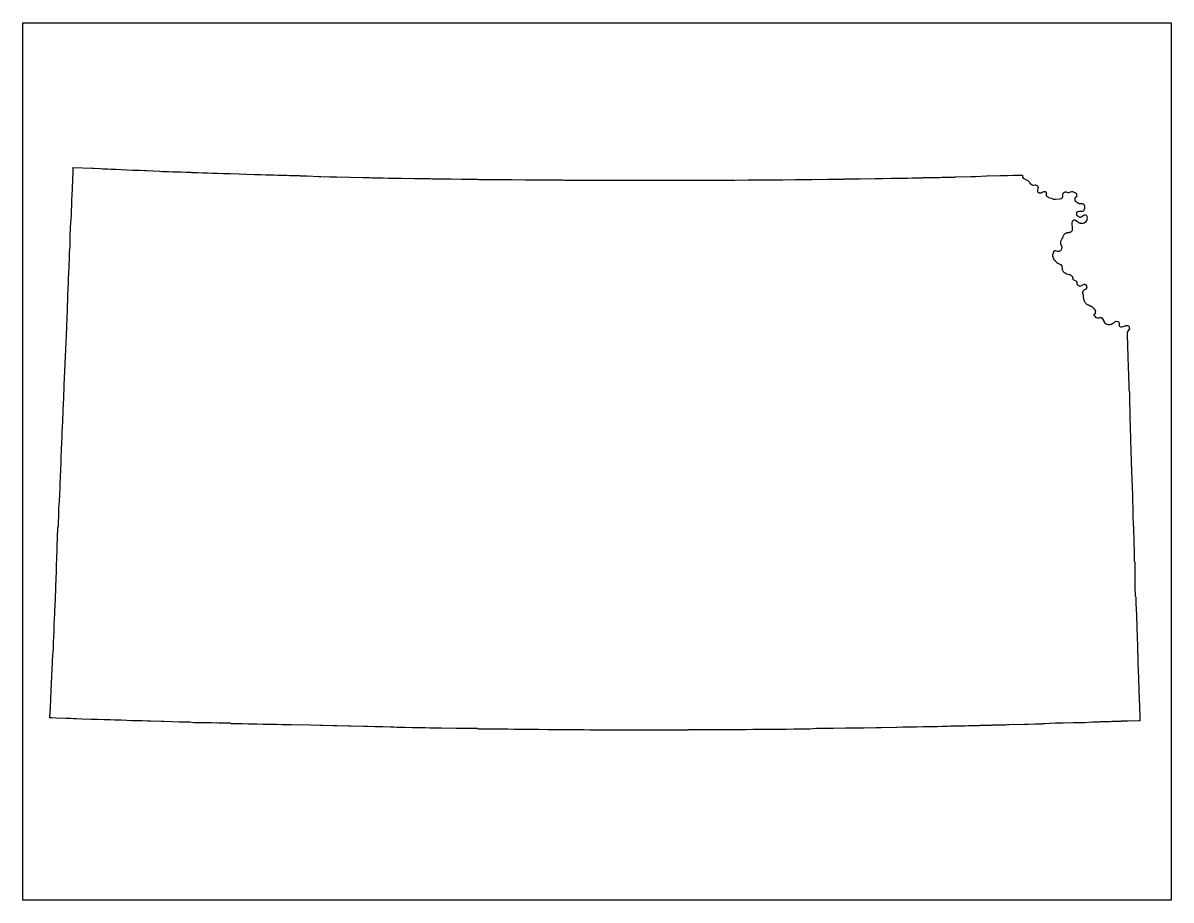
# Model space of a CAD drawing. Extents: x 0.1 to 10.9, y 0.1 to 8.4.
import ezdxf

# ---------------------------------------------------------------- set-up
doc = ezdxf.new("R2010")
doc.units = 0
doc.header["$MEASUREMENT"] = 0
doc.layers.add('STATE', color=7, linetype='CONTINUOUS')

# ---------------------------------------------------------------- blocks, each defined once
blk = doc.blocks.new('BLOCK_2')
at = {"layer": 'STATE'}
blk.add_lwpolyline([(0.093, 0.099), (0.093, 8.373), (10.92, 8.373), (10.92, 0.099), (0.093, 0.099)], dxfattribs=at)
at = {"layer": 'STATE', "color": 2}
for points in [[(0.537, 6.26), (0.537, 6.27), (0.537, 6.303), (0.54, 6.363), (0.54, 6.393), (0.543, 6.406), (0.543, 6.446), (0.55, 6.56), (0.553, 6.693), (0.553, 6.716), (0.557, 6.736), (0.557, 6.746), (0.567, 6.966), (0.567, 7.01), (0.747, 7.003), (0.763, 7.003), (0.82, 7), (0.847, 6.996), (0.86, 6.996), (0.883, 6.996), (0.89, 6.996), (0.893, 6.996), (0.923, 6.993), (0.97, 6.993), (1.13, 6.986), (1.133, 6.986), (1.193, 6.983), (1.243, 6.98), (1.257, 6.98), (1.383, 6.976), (1.41, 6.973), (1.417, 6.973), (1.42, 6.973), (1.45, 6.973), (1.467, 6.973), (1.507, 6.97), (1.533, 6.97), (1.573, 6.97), (1.583, 6.97), (1.633, 6.966), (1.677, 6.966), (1.683, 6.963), (1.707, 6.963), (1.713, 6.963), (1.727, 6.963), (1.74, 6.963), (1.79, 6.96), (1.823, 6.96), (1.833, 6.96), (1.883, 6.956), (1.927, 6.956), (1.983, 6.953), (2.013, 6.953), (2.047, 6.953), (2.133, 6.95), (2.277, 6.943), (2.283, 6.943), (2.29, 6.943), (2.31, 6.943), (2.317, 6.943), (2.32, 6.943), (2.333, 6.943), (2.383, 6.94), (2.413, 6.94), (2.433, 6.94), (2.46, 6.94), (2.493, 6.936), (2.5, 6.936), (2.537, 6.936), (2.557, 6.936), (2.583, 6.936), (2.607, 6.933), (2.61, 6.933), (2.643, 6.933), (2.657, 6.933), (2.667, 6.933), (2.697, 6.933), (2.707, 6.93), (2.733, 6.93), (2.757, 6.93), (2.773, 6.93), (2.883, 6.926), (2.903, 6.926), (2.983, 6.923), (2.987, 6.923), (3.003, 6.923), (3.03, 6.923), (3.033, 6.923), (3.037, 6.923), (3.04, 6.923), (3.053, 6.923), (3.183, 6.92), (3.303, 6.916), (3.307, 6.916), (3.36, 6.916), (3.363, 6.916), (3.383, 6.913), (3.413, 6.913), (3.483, 6.913), (3.49, 6.913), (3.537, 6.91), (3.587, 6.91), (3.593, 6.91), (3.603, 6.91), (3.613, 6.91), (3.627, 6.91), (3.633, 6.91), (3.637, 6.91), (3.647, 6.91), (3.663, 6.91), (3.783, 6.906), (3.787, 6.906), (3.93, 6.906), (3.933, 6.906), (3.95, 6.903), (3.957, 6.903), (3.963, 6.903), (3.98, 6.903), (4.057, 6.903), (4.07, 6.903), (4.08, 6.903), (4.083, 6.903), (4.13, 6.903), (4.23, 6.9), (4.237, 6.9), (4.243, 6.9), (4.28, 6.9), (4.287, 6.9), (4.33, 6.9), (4.357, 6.9), (4.367, 6.9), (4.37, 6.9), (4.38, 6.9), (4.393, 6.896), (4.453, 6.896), (4.467, 6.896), (4.503, 6.896), (4.53, 6.896), (4.59, 6.896), (4.593, 6.896), (4.627, 6.896), (4.653, 6.896), (4.657, 6.896), (4.67, 6.896), (4.68, 6.896), (4.703, 6.896), (4.827, 6.893), (4.837, 6.893), (4.857, 6.893), (4.913, 6.893), (4.917, 6.893), (4.977, 6.893), (4.98, 6.893), (5.003, 6.893), (5.027, 6.893), (5.03, 6.893), (5.053, 6.893), (5.057, 6.893), (5.077, 6.893), (5.08, 6.893), (5.093, 6.893), (5.127, 6.893), (5.13, 6.893), (5.157, 6.893), (5.18, 6.893), (5.2, 6.89), (5.223, 6.89), (5.25, 6.89), (5.257, 6.89), (5.27, 6.89), (5.273, 6.89), (5.277, 6.89), (5.28, 6.89), (5.293, 6.89), (5.36, 6.89), (5.38, 6.89), (5.423, 6.89), (5.58, 6.89), (5.59, 6.89), (5.613, 6.89), (5.663, 6.89), (5.69, 6.89), (5.707, 6.89), (5.717, 6.89), (5.737, 6.89), (5.757, 6.89), (5.813, 6.89), (5.83, 6.89), (5.843, 6.89), (5.853, 6.89), (5.88, 6.89), (5.883, 6.89), (5.89, 6.89), (5.927, 6.89), (5.933, 6.89), (5.983, 6.89), (6.037, 6.89), (6.11, 6.89), (6.133, 6.89), (6.16, 6.89), (6.183, 6.89), (6.187, 6.89), (6.24, 6.89), (6.25, 6.89), (6.253, 6.89), (6.257, 6.89), (6.323, 6.89), (6.333, 6.89), (6.343, 6.89), (6.383, 6.89), (6.447, 6.89), (6.457, 6.89), (6.483, 6.89), (6.53, 6.89), (6.533, 6.89), (6.59, 6.89), (6.593, 6.89), (6.597, 6.89), (6.607, 6.89), (6.613, 6.89), (6.623, 6.89), (6.633, 6.89), (6.657, 6.89), (6.683, 6.89), (6.707, 6.89), (6.717, 6.89), (6.72, 6.89), (6.783, 6.89), (6.807, 6.89), (6.933, 6.893), (6.947, 6.893), (7.003, 6.893), (7.007, 6.893), (7.03, 6.893), (7.053, 6.893), (7.063, 6.893), (7.08, 6.893), (7.083, 6.893), (7.09, 6.893), (7.207, 6.893), (7.233, 6.893), (7.26, 6.893), (7.38, 6.896), (7.383, 6.896), (7.433, 6.896), (7.44, 6.896), (7.447, 6.896), (7.53, 6.896), (7.533, 6.896), (7.68, 6.9), (7.683, 6.9), (7.773, 6.9), (7.79, 6.9), (7.797, 6.9), (7.827, 6.9), (7.83, 6.9), (7.837, 6.9), (7.843, 6.903), (7.86, 6.903), (7.887, 6.903), (7.9, 6.903), (7.977, 6.903), (7.98, 6.903), (7.987, 6.903), (8.13, 6.906), (8.133, 6.906), (8.137, 6.906), (8.147, 6.906), (8.197, 6.906), (8.2, 6.906), (8.283, 6.91), (8.287, 6.91), (8.303, 6.91), (8.307, 6.91), (8.397, 6.91), (8.407, 6.91), (8.433, 6.91), (8.437, 6.91), (8.48, 6.913), (8.493, 6.913), (8.533, 6.913), (8.57, 6.913), (8.58, 6.913), (8.587, 6.916), (8.607, 6.916), (8.657, 6.916), (8.73, 6.916), (8.737, 6.916), (8.757, 6.92), (8.883, 6.92), (8.887, 6.923), (9.033, 6.926), (9.037, 6.926), (9.053, 6.926), (9.063, 6.926), (9.073, 6.926), (9.08, 6.926), (9.177, 6.93), (9.187, 6.93), (9.313, 6.933), (9.323, 6.933), (9.327, 6.933), (9.347, 6.933), (9.35, 6.933), (9.363, 6.933), (9.37, 6.933), (9.377, 6.933), (9.43, 6.936), (9.477, 6.936), (9.493, 6.936), (9.52, 6.936), (9.52, 6.926), (9.52, 6.923), (9.52, 6.92), (9.527, 6.91), (9.543, 6.9), (9.563, 6.89), (9.57, 6.886), (9.583, 6.873), (9.587, 6.863), (9.6, 6.853), (9.61, 6.846), (9.617, 6.843), (9.623, 6.843), (9.64, 6.846), (9.643, 6.846), (9.647, 6.843), (9.66, 6.836), (9.663, 6.83), (9.667, 6.82), (9.663, 6.81), (9.66, 6.796), (9.66, 6.793), (9.66, 6.79), (9.66, 6.786), (9.66, 6.783), (9.663, 6.776), (9.667, 6.776), (9.667, 6.773), (9.67, 6.773), (9.673, 6.773), (9.677, 6.77), (9.683, 6.77), (9.693, 6.77), (9.697, 6.77), (9.697, 6.773), (9.703, 6.773), (9.72, 6.783), (9.723, 6.783), (9.727, 6.783), (9.73, 6.783), (9.733, 6.783), (9.737, 6.78), (9.74, 6.78), (9.743, 6.776), (9.743, 6.77), (9.743, 6.763), (9.743, 6.753), (9.743, 6.746), (9.747, 6.74), (9.753, 6.736), (9.757, 6.733), (9.763, 6.726), (9.793, 6.72), (9.813, 6.71), (9.817, 6.71), (9.823, 6.71), (9.827, 6.71), (9.83, 6.71), (9.867, 6.713), (9.88, 6.716), (9.887, 6.716), (9.89, 6.72), (9.893, 6.723), (9.897, 6.726), (9.9, 6.736), (9.9, 6.74), (9.9, 6.753), (9.9, 6.756), (9.9, 6.76), (9.903, 6.763), (9.903, 6.766), (9.91, 6.773), (9.917, 6.776), (9.92, 6.78), (9.923, 6.78), (9.93, 6.78), (9.943, 6.773), (9.947, 6.773), (9.95, 6.773), (9.953, 6.773), (9.96, 6.773), (9.963, 6.776), (9.983, 6.783), (9.987, 6.783), (9.99, 6.783), (9.997, 6.78), (10.007, 6.776), (10.02, 6.77), (10.027, 6.763), (10.03, 6.756), (10.03, 6.753), (10.03, 6.746), (10.03, 6.74), (10.027, 6.736), (10.027, 6.733), (10.017, 6.723), (10.013, 6.72), (10.013, 6.713), (10.013, 6.706), (10.017, 6.696), (10.02, 6.693), (10.037, 6.68), (10.047, 6.673), (10.05, 6.67), (10.057, 6.67), (10.06, 6.67), (10.063, 6.67), (10.067, 6.67), (10.08, 6.67), (10.083, 6.67), (10.087, 6.666), (10.09, 6.666), (10.097, 6.66), (10.1, 6.656), (10.1, 6.653), (10.103, 6.646), (10.103, 6.633), (10.103, 6.623), (10.097, 6.606), (10.093, 6.6), (10.087, 6.596), (10.083, 6.596), (10.08, 6.593), (10.06, 6.593), (10.057, 6.593), (10.04, 6.59), (10.037, 6.59), (10.033, 6.59), (10.033, 6.586), (10.03, 6.586), (10.03, 6.583), (10.027, 6.58), (10.027, 6.573), (10.027, 6.566), (10.027, 6.563), (10.03, 6.563), (10.033, 6.556), (10.037, 6.556), (10.037, 6.553), (10.04, 6.55), (10.043, 6.55), (10.05, 6.543), (10.053, 6.543), (10.06, 6.54), (10.063, 6.54), (10.067, 6.54), (10.073, 6.543), (10.077, 6.543), (10.08, 6.546), (10.083, 6.55), (10.097, 6.56), (10.1, 6.56), (10.107, 6.563), (10.113, 6.566), (10.113, 6.563), (10.117, 6.563), (10.12, 6.56), (10.123, 6.556), (10.127, 6.55), (10.13, 6.533), (10.127, 6.526), (10.127, 6.513), (10.117, 6.5), (10.11, 6.49), (10.1, 6.486), (10.097, 6.483), (10.087, 6.48), (10.08, 6.48), (10.077, 6.48), (10.073, 6.48), (10.07, 6.48), (10.067, 6.48), (10.063, 6.483), (10.053, 6.486), (10.04, 6.496), (10.037, 6.496), (10.027, 6.506), (10.023, 6.506), (10.017, 6.513), (10.01, 6.513), (10.007, 6.513), (10.003, 6.513), (9.997, 6.51), (9.99, 6.503), (9.99, 6.5), (9.987, 6.496), (9.983, 6.493), (9.983, 6.49), (9.983, 6.486), (9.983, 6.483), (9.983, 6.476), (9.983, 6.473), (9.987, 6.446), (9.987, 6.443), (9.987, 6.423), (9.987, 6.416), (9.983, 6.41), (9.977, 6.403), (9.97, 6.396), (9.967, 6.396), (9.963, 6.396), (9.96, 6.393), (9.957, 6.393), (9.953, 6.393), (9.947, 6.393), (9.943, 6.393), (9.94, 6.393), (9.937, 6.39), (9.933, 6.39), (9.93, 6.39), (9.927, 6.386), (9.923, 6.386), (9.917, 6.383), (9.913, 6.376), (9.91, 6.373), (9.897, 6.35), (9.897, 6.343), (9.89, 6.336), (9.883, 6.323), (9.877, 6.31), (9.877, 6.3), (9.877, 6.296), (9.877, 6.293), (9.877, 6.29), (9.88, 6.283), (9.88, 6.28), (9.887, 6.27), (9.89, 6.26), (9.89, 6.256), (9.887, 6.25), (9.887, 6.24), (9.88, 6.226), (9.877, 6.223), (9.873, 6.223), (9.867, 6.22), (9.863, 6.216), (9.86, 6.216), (9.857, 6.216), (9.85, 6.216), (9.833, 6.223), (9.83, 6.223), (9.823, 6.223), (9.82, 6.22), (9.817, 6.22), (9.813, 6.216), (9.81, 6.213), (9.81, 6.21), (9.807, 6.203), (9.803, 6.186), (9.803, 6.183), (9.803, 6.176), (9.807, 6.156), (9.813, 6.15), (9.813, 6.146), (9.817, 6.14), (9.827, 6.133), (9.827, 6.13), (9.83, 6.126), (9.843, 6.113), (9.853, 6.106), (9.877, 6.096), (9.88, 6.093), (9.887, 6.086), (9.89, 6.083), (9.89, 6.076), (9.893, 6.053), (9.893, 6.043), (9.897, 6.04), (9.903, 6.03), (9.907, 6.026), (9.91, 6.023), (9.913, 6.02), (9.92, 6.016), (9.937, 6.006), (9.96, 6), (9.967, 6), (9.973, 5.996), (9.983, 5.986), (9.99, 5.98), (9.99, 5.963), (9.993, 5.963), (9.997, 5.953), (10.003, 5.95), (10.007, 5.946), (10.023, 5.94), (10.027, 5.936), (10.03, 5.933), (10.033, 5.926), (10.033, 5.916), (10.033, 5.91), (10.037, 5.906), (10.04, 5.9), (10.043, 5.896), (10.047, 5.896), (10.053, 5.893), (10.067, 5.893), (10.07, 5.893), (10.077, 5.896), (10.083, 5.9), (10.093, 5.906), (10.1, 5.91), (10.103, 5.91), (10.107, 5.91), (10.11, 5.906), (10.113, 5.906), (10.117, 5.903), (10.123, 5.893), (10.123, 5.89), (10.123, 5.886), (10.127, 5.88), (10.123, 5.87), (10.117, 5.863), (10.11, 5.86), (10.103, 5.856), (10.1, 5.856), (10.097, 5.853), (10.09, 5.846), (10.09, 5.843), (10.087, 5.84), (10.087, 5.836), (10.083, 5.83), (10.087, 5.82), (10.09, 5.8), (10.09, 5.786), (10.093, 5.776), (10.093, 5.773), (10.093, 5.77), (10.093, 5.766), (10.097, 5.763), (10.097, 5.76), (10.1, 5.756), (10.1, 5.75), (10.103, 5.746), (10.107, 5.74), (10.11, 5.736), (10.117, 5.73), (10.12, 5.723), (10.127, 5.72), (10.13, 5.716), (10.133, 5.716), (10.137, 5.713), (10.143, 5.713), (10.147, 5.71), (10.16, 5.703), (10.17, 5.7), (10.177, 5.696), (10.18, 5.693), (10.183, 5.69), (10.187, 5.686), (10.19, 5.683), (10.19, 5.68), (10.193, 5.676), (10.197, 5.676), (10.2, 5.666), (10.203, 5.663), (10.203, 5.656), (10.207, 5.65), (10.203, 5.643), (10.203, 5.64), (10.203, 5.636), (10.197, 5.626), (10.193, 5.62), (10.193, 5.613), (10.197, 5.61), (10.2, 5.606), (10.21, 5.596), (10.213, 5.593), (10.227, 5.59), (10.24, 5.59), (10.243, 5.59), (10.25, 5.593), (10.257, 5.593), (10.26, 5.593), (10.263, 5.593), (10.267, 5.59), (10.27, 5.59), (10.27, 5.586), (10.273, 5.583), (10.283, 5.566), (10.283, 5.563), (10.293, 5.546), (10.307, 5.536), (10.323, 5.53), (10.33, 5.53), (10.347, 5.53), (10.36, 5.533), (10.37, 5.54), (10.383, 5.546), (10.393, 5.556), (10.403, 5.56), (10.42, 5.556), (10.427, 5.55), (10.43, 5.53), (10.43, 5.513), (10.447, 5.506), (10.46, 5.506), (10.48, 5.513), (10.493, 5.52), (10.5, 5.52), (10.51, 5.52), (10.52, 5.516), (10.523, 5.513), (10.527, 5.486), (10.523, 5.48), (10.513, 5.466), (10.507, 5.456), (10.507, 5.45), (10.507, 5.44), (10.507, 5.4), (10.507, 5.386), (10.51, 5.37), (10.51, 5.356), (10.51, 5.353), (10.51, 5.35), (10.51, 5.343), (10.51, 5.34), (10.51, 5.336), (10.51, 5.33), (10.51, 5.323), (10.51, 5.32), (10.51, 5.316), (10.51, 5.313), (10.51, 5.306), (10.51, 5.303), (10.51, 5.296), (10.51, 5.293), (10.51, 5.28), (10.513, 5.273), (10.513, 5.269), (10.513, 5.266), (10.513, 5.256), (10.513, 5.246), (10.513, 5.243), (10.513, 5.233), (10.513, 5.229), (10.513, 5.223), (10.513, 5.219), (10.513, 5.216), (10.513, 5.213), (10.513, 5.199), (10.513, 5.193), (10.513, 5.186), (10.513, 5.183), (10.517, 5.169), (10.517, 5.166), (10.517, 5.156), (10.517, 5.143), (10.517, 5.139), (10.517, 5.136), (10.517, 5.123), (10.517, 5.106), (10.517, 5.093), (10.52, 5.089), (10.52, 5.083), (10.52, 5.079), (10.52, 5.063), (10.52, 5.059), (10.52, 5.056), (10.52, 5.043), (10.52, 5.019), (10.52, 5.016), (10.52, 5.003), (10.523, 4.993), (10.523, 4.986), (10.523, 4.979), (10.523, 4.953), (10.523, 4.946), (10.523, 4.943), (10.523, 4.919), (10.527, 4.879), (10.527, 4.866), (10.527, 4.829), (10.527, 4.799), (10.527, 4.796), (10.527, 4.793), (10.527, 4.789), (10.527, 4.783), (10.53, 4.723), (10.53, 4.689), (10.53, 4.679), (10.53, 4.616), (10.533, 4.596), (10.533, 4.589), (10.533, 4.569), (10.533, 4.563), (10.533, 4.519), (10.533, 4.513), (10.537, 4.493), (10.537, 4.466), (10.537, 4.463), (10.537, 4.413), (10.54, 4.366), (10.54, 4.353), (10.54, 4.343), (10.54, 4.336), (10.543, 4.236), (10.543, 4.219), (10.543, 4.216), (10.543, 4.209), (10.543, 4.196), (10.547, 4.189), (10.547, 4.156), (10.547, 4.146), (10.547, 4.113), (10.55, 4.099), (10.55, 4.079), (10.55, 4.069), (10.55, 4.063), (10.55, 4.059), (10.55, 4.039), (10.553, 4.023), (10.553, 4.019), (10.553, 3.989), (10.553, 3.986), (10.557, 3.929), (10.557, 3.909), (10.557, 3.896), (10.557, 3.893), (10.557, 3.869), (10.557, 3.866), (10.557, 3.846), (10.56, 3.809), (10.56, 3.796), (10.56, 3.776), (10.56, 3.753), (10.56, 3.733), (10.56, 3.723), (10.563, 3.636), (10.563, 3.633), (10.567, 3.623), (10.567, 3.583), (10.57, 3.506), (10.57, 3.496), (10.57, 3.483), (10.57, 3.469), (10.57, 3.436), (10.57, 3.433), (10.573, 3.423), (10.573, 3.416), (10.573, 3.409), (10.573, 3.406), (10.573, 3.373), (10.573, 3.356), (10.573, 3.349), (10.573, 3.323), (10.573, 3.309), (10.573, 3.299), (10.577, 3.283), (10.577, 3.273), (10.577, 3.263), (10.577, 3.253), (10.577, 3.246), (10.577, 3.239), (10.577, 3.206), (10.58, 3.133), (10.58, 3.126), (10.58, 3.112), (10.58, 3.106), (10.58, 3.052), (10.58, 3.039), (10.583, 2.982), (10.583, 2.979), (10.583, 2.969), (10.587, 2.956), (10.587, 2.919), (10.587, 2.902), (10.587, 2.892), (10.59, 2.846), (10.593, 2.779), (10.593, 2.772), (10.593, 2.766), (10.593, 2.759), (10.593, 2.756), (10.593, 2.749), (10.593, 2.746), (10.597, 2.716), (10.597, 2.702), (10.597, 2.692), (10.597, 2.666), (10.597, 2.629), (10.6, 2.616), (10.6, 2.602), (10.6, 2.596), (10.6, 2.586), (10.6, 2.579), (10.6, 2.552), (10.603, 2.526), (10.603, 2.502), (10.603, 2.476), (10.603, 2.452), (10.603, 2.426), (10.607, 2.422), (10.607, 2.376), (10.607, 2.372), (10.607, 2.352), (10.61, 2.246), (10.613, 2.209), (10.613, 2.202), (10.613, 2.189), (10.613, 2.186), (10.613, 2.152), (10.613, 2.149), (10.617, 2.129), (10.617, 2.119), (10.617, 2.106), (10.617, 2.096), (10.617, 2.069), (10.617, 2.056), (10.62, 2.022), (10.62, 2.016), (10.62, 1.999), (10.62, 1.989), (10.62, 1.972), (10.62, 1.969), (10.623, 1.959), (10.623, 1.956), (10.623, 1.946), (10.623, 1.942), (10.623, 1.929), (10.623, 1.922), (10.623, 1.916), (10.623, 1.912), (10.623, 1.902), (10.623, 1.896), (10.623, 1.892), (10.623, 1.889), (10.627, 1.862), (10.627, 1.849), (10.627, 1.816), (10.627, 1.809), (10.627, 1.802), (10.627, 1.789), (10.617, 1.789), (10.517, 1.786), (10.513, 1.786), (10.5, 1.786), (10.497, 1.786), (10.483, 1.786), (10.47, 1.786), (10.463, 1.786), (10.46, 1.786), (10.45, 1.786), (10.447, 1.782), (10.407, 1.782), (10.363, 1.782), (10.347, 1.779), (10.333, 1.779), (10.32, 1.779), (10.313, 1.779), (10.307, 1.779), (10.303, 1.779), (10.253, 1.779), (10.243, 1.776), (10.23, 1.776), (10.18, 1.776), (10.107, 1.772), (10.09, 1.772), (10.083, 1.772), (10.057, 1.772), (10.047, 1.772), (10.03, 1.772), (9.997, 1.769), (9.903, 1.766), (9.883, 1.766), (9.88, 1.766), (9.853, 1.766), (9.83, 1.766), (9.73, 1.762), (9.71, 1.762), (9.703, 1.759), (9.653, 1.759), (9.647, 1.759), (9.643, 1.759), (9.64, 1.759), (9.577, 1.756), (9.57, 1.756), (9.537, 1.756), (9.39, 1.752), (9.377, 1.752), (9.36, 1.749), (9.307, 1.749), (9.283, 1.749), (9.267, 1.749), (9.253, 1.749), (9.247, 1.749), (9.24, 1.749), (9.237, 1.749), (9.23, 1.746), (9.227, 1.746), (9.217, 1.746), (9.21, 1.746), (9.18, 1.746), (9.167, 1.746), (9.15, 1.746), (9.137, 1.746), (9.117, 1.746), (9.11, 1.742), (9.107, 1.742), (9.073, 1.742), (9.067, 1.742), (9.047, 1.742), (9.037, 1.742), (9.01, 1.742), (8.98, 1.739), (8.967, 1.739), (8.9, 1.739), (8.89, 1.739), (8.887, 1.739), (8.84, 1.739), (8.813, 1.736), (8.803, 1.736), (8.763, 1.736), (8.713, 1.732)], [(8.713, 1.732), (8.583, 1.732), (8.52, 1.729), (8.517, 1.729), (8.51, 1.729), (8.507, 1.729), (8.503, 1.729), (8.46, 1.729), (8.437, 1.729), (8.413, 1.729), (8.39, 1.729), (8.333, 1.726), (8.33, 1.726), (8.187, 1.722), (8.17, 1.722), (8.14, 1.722), (8.023, 1.719), (7.987, 1.719), (7.953, 1.719), (7.85, 1.719), (7.737, 1.716), (7.73, 1.716), (7.7, 1.716), (7.693, 1.716), (7.69, 1.716), (7.677, 1.716), (7.617, 1.716), (7.613, 1.716), (7.577, 1.716), (7.513, 1.712), (7.5, 1.712), (7.467, 1.712), (7.463, 1.712), (7.447, 1.712), (7.44, 1.712), (7.433, 1.712), (7.42, 1.712), (7.377, 1.712), (7.363, 1.712), (7.29, 1.709), (7.277, 1.709), (7.267, 1.709), (7.19, 1.709), (7.187, 1.709), (7.163, 1.709), (7.16, 1.709), (7.14, 1.709), (7.127, 1.709), (7.113, 1.709), (7.05, 1.709), (6.977, 1.709), (6.913, 1.706), (6.857, 1.706), (6.83, 1.706), (6.823, 1.706), (6.813, 1.706), (6.797, 1.706), (6.69, 1.706), (6.677, 1.706), (6.6, 1.706), (6.573, 1.706), (6.55, 1.706), (6.523, 1.706), (6.49, 1.706), (6.487, 1.706), (6.447, 1.706), (6.43, 1.706), (6.37, 1.706), (6.363, 1.702), (6.267, 1.702), (6.247, 1.702), (6.24, 1.702), (6.22, 1.702), (6.117, 1.702), (6.09, 1.702), (5.993, 1.702), (5.943, 1.702), (5.903, 1.702), (5.897, 1.702), (5.89, 1.702), (5.883, 1.702), (5.79, 1.702), (5.767, 1.702), (5.74, 1.702), (5.7, 1.702), (5.68, 1.702), (5.657, 1.702), (5.64, 1.702), (5.617, 1.702), (5.467, 1.702), (5.463, 1.702), (5.453, 1.702), (5.44, 1.702), (5.38, 1.706), (5.367, 1.706), (5.363, 1.706), (5.287, 1.706), (5.273, 1.706), (5.19, 1.706), (5.083, 1.706), (5.043, 1.706), (4.957, 1.709), (4.95, 1.709), (4.89, 1.709), (4.85, 1.709), (4.847, 1.709), (4.84, 1.709), (4.82, 1.709), (4.74, 1.709), (4.727, 1.709), (4.667, 1.712), (4.567, 1.712), (4.56, 1.712), (4.543, 1.712), (4.54, 1.712), (4.52, 1.712), (4.5, 1.712), (4.49, 1.712), (4.387, 1.712), (4.38, 1.716), (4.263, 1.716), (4.253, 1.716), (4.247, 1.716), (4.217, 1.716), (4.177, 1.716), (4.04, 1.719), (4.01, 1.719), (3.997, 1.719), (3.93, 1.719), (3.89, 1.722), (3.867, 1.722), (3.863, 1.722), (3.857, 1.722), (3.81, 1.722), (3.787, 1.722), (3.763, 1.722), (3.693, 1.726), (3.663, 1.726), (3.65, 1.726), (3.623, 1.726), (3.59, 1.729), (3.56, 1.729), (3.487, 1.732), (3.473, 1.732), (3.41, 1.732), (3.347, 1.736), (3.307, 1.736), (3.183, 1.739), (3.173, 1.739), (3.167, 1.739), (3.053, 1.742), (3.017, 1.742), (2.917, 1.746), (2.91, 1.746), (2.907, 1.746), (2.897, 1.746), (2.803, 1.749), (2.627, 1.752), (2.573, 1.752), (2.57, 1.752), (2.537, 1.752), (2.49, 1.756), (2.447, 1.756), (2.413, 1.756), (2.41, 1.756), (2.357, 1.756), (2.303, 1.759), (2.3, 1.759), (2.24, 1.759), (2.217, 1.759), (2.16, 1.762), (2.127, 1.762), (2.123, 1.762), (2.117, 1.762), (2.06, 1.762), (2.047, 1.766), (2, 1.766), (1.99, 1.766), (1.94, 1.766), (1.923, 1.769), (1.923, 1.766), (1.867, 1.769), (1.85, 1.769), (1.797, 1.769), (1.773, 1.772), (1.717, 1.772), (1.7, 1.772), (1.667, 1.776), (1.657, 1.776), (1.627, 1.776), (1.567, 1.776), (1.497, 1.779), (1.423, 1.782), (1.4, 1.782), (1.297, 1.786), (1.293, 1.786), (1.29, 1.786), (1.267, 1.786), (1.217, 1.789), (1.12, 1.789), (1.073, 1.792), (1.023, 1.796), (0.967, 1.796), (0.96, 1.796), (0.957, 1.796), (0.917, 1.799), (0.86, 1.799), (0.797, 1.802), (0.737, 1.802), (0.647, 1.806), (0.597, 1.809), (0.57, 1.809), (0.547, 1.812), (0.543, 1.812), (0.537, 1.812), (0.497, 1.812), (0.407, 1.816), (0.367, 1.819), (0.347, 1.819), (0.35, 1.872), (0.35, 1.882), (0.35, 1.886), (0.353, 1.889), (0.353, 1.892), (0.357, 2.016), (0.357, 2.022), (0.36, 2.046), (0.36, 2.049), (0.36, 2.076), (0.37, 2.276), (0.373, 2.342), (0.373, 2.366), (0.377, 2.439), (0.38, 2.476), (0.38, 2.502), (0.38, 2.536), (0.383, 2.579), (0.387, 2.639), (0.387, 2.702), (0.39, 2.752), (0.39, 2.762), (0.393, 2.792), (0.393, 2.829), (0.397, 2.879), (0.4, 2.942), (0.4, 2.959), (0.4, 2.979), (0.403, 3.002), (0.403, 3.079), (0.407, 3.106), (0.407, 3.143), (0.41, 3.189), (0.41, 3.216), (0.41, 3.253), (0.413, 3.326), (0.417, 3.406), (0.417, 3.429), (0.417, 3.433), (0.423, 3.606), (0.427, 3.629), (0.427, 3.633), (0.427, 3.639), (0.433, 3.749), (0.433, 3.763), (0.433, 3.769), (0.433, 3.776), (0.433, 3.786), (0.433, 3.799), (0.437, 3.859), (0.443, 3.986), (0.443, 4.009), (0.443, 4.019), (0.447, 4.093), (0.453, 4.219), (0.453, 4.273), (0.453, 4.279), (0.457, 4.339), (0.46, 4.426), (0.463, 4.459), (0.463, 4.493), (0.463, 4.519), (0.467, 4.559), (0.47, 4.616), (0.473, 4.709), (0.473, 4.719), (0.473, 4.739), (0.473, 4.743), (0.477, 4.759), (0.48, 4.856), (0.48, 4.859), (0.48, 4.883), (0.483, 4.906), (0.483, 4.933), (0.483, 4.959), (0.5, 5.36), (0.507, 5.503), (0.507, 5.51), (0.507, 5.516), (0.513, 5.66), (0.517, 5.803), (0.523, 5.926), (0.523, 5.96), (0.523, 5.976), (0.527, 6.003), (0.527, 6.01), (0.533, 6.153), (0.533, 6.206), (0.533, 6.21), (0.537, 6.26)]]:
    blk.add_lwpolyline(points, dxfattribs=at)

msp = doc.modelspace()

# ---------------------------------------------------------------- block references
at = {"layer": 'STATE'}
msp.add_blockref('BLOCK_2', (0, 0), dxfattribs=at)

doc.saveas('drawing.dxf')
